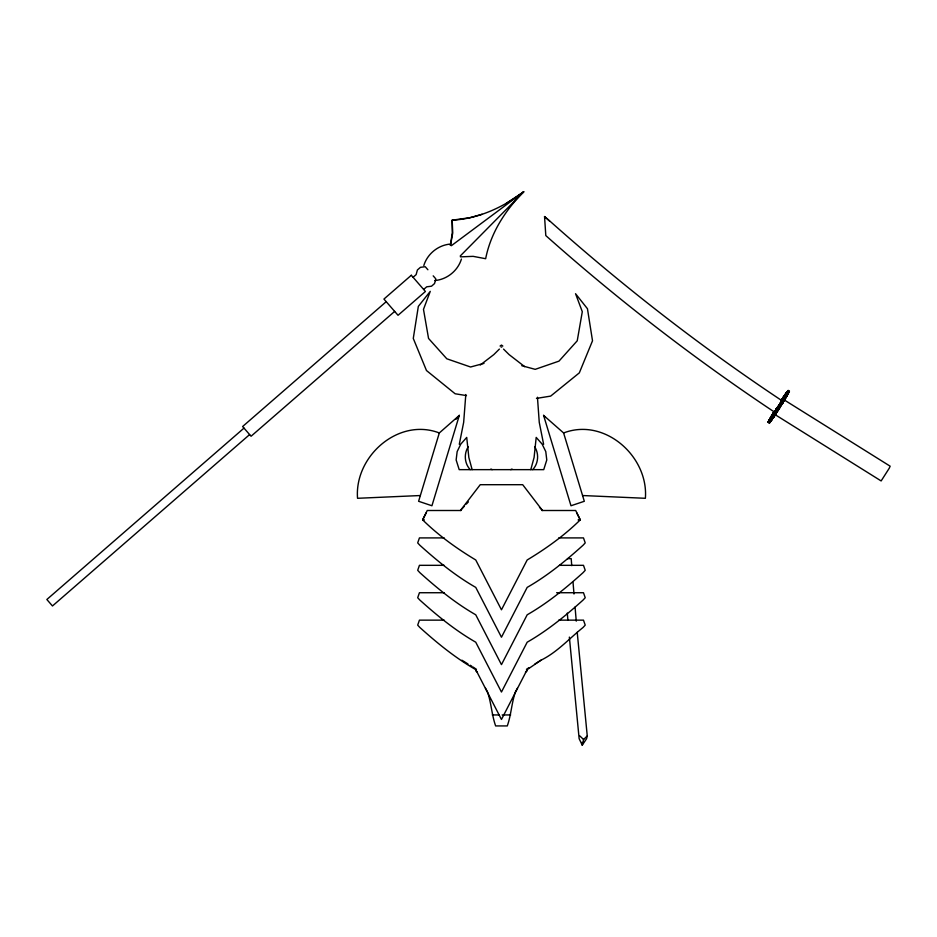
<?xml version="1.0" encoding="UTF-8"?>
<svg xmlns="http://www.w3.org/2000/svg" width="937" height="937" viewBox="0 0 937 937"><rect width="100%" height="100%" fill="white"/><g stroke="black" fill="none" stroke-linecap="round" stroke-linejoin="round"><path stroke-width="1.41" d="M517.447 688.168L515.35 692.092C511.614 702.996 511.18 714.954 507.28 725.929L495.638 725.929C491.738 714.954 491.304 702.996 487.568 692.092L485.471 688.168M465.806 394.524L463.663 422.329L459.294 444.302M779.01 407.63L779.256 408.415L778.085 407.677L778.331 406.108L781.727 401.938L779.197 405.85M450.404 245.424L452.278 232.868L452.161 220.172C478.292 218.836 502.982 207.37 523.678 191.839C505.371 210.134 490.648 233.032 485.659 258.717L473.138 256.351L460.418 256.867M577.215 632.323L587.253 735.908L583.575 739.539L582.252 745.161L579.148 738.719L569.356 637.101M587.253 735.908L586.585 738.719L582.252 745.161A1815.274 121.47 90 0 1 581.947 742.385M450.474 245.435L452.747 232.903L452.161 220.172L469.905 217.724L482.075 214.28M530.787 469.648L534.09 457.479L536.198 437.415L542.136 444.115L545.779 451.611L546.775 459.962L543.729 469.648L459.2 469.648L456.143 459.962L457.151 451.611L460.781 444.115L466.72 437.415L468.84 457.479L472.131 469.648M439.312 432.964L418.605 501.283L431.934 505.757L459.329 415.372L439.312 432.964C398.506 417.199 354.256 456.331 357.536 498.297L420.35 495.532M769.113 420.994L770.413 419.272M769.359 420.326L777.323 407.665M770.062 418.335L771.701 415.618M769.933 419.963L777.956 406.67L768.762 421.17L769.406 420.561M770.062 418.71L770.846 417.539L768.352 422.259M771.947 415.36L774.337 411.495M771.338 418.007L771.772 417.07L770.413 419.144M773.529 412.538L771.819 415.688M770.952 420.081L771.174 419.331M772.873 418.253L771.936 419.366L774.969 414.377L770.706 420.854L774.349 416.051M771.186 419.647L770.636 420.362L771.057 419.659C769.3 418.125 768.457 421.591 770.296 418.101M770.835 420.912L772.018 418.382M771.947 417.117C775.414 411.156 769.546 421.439 770.882 418.452L777.464 407.548L770.003 419.553L778.015 406.564L768.223 421.779L769.406 419.788M772.556 417.059L772.908 416.59L772.556 417.328M774.138 413.791L772.065 416.93L773.529 414.681M781.142 400.591L782.383 398.576M782.02 401.352L782.383 400.731M782.629 400.462L786.096 394.29M785.745 393.856L784.386 395.941L784.819 394.992M782.5 400.404L781.142 402.746L784.21 397.639M785.265 395.484L786.506 393.47L784.456 397.241L785.616 395.168M779.607 408.11L778.776 409.246L782.91 402.687L779.818 406.74M784.339 395.566L787.103 391.643L785.745 393.727M780.228 403.215L786.389 393.657M786.506 393.235L787.982 390.553M783.8 401.212L785.382 398.377M785.604 397.792L783.683 401.27M786.916 395.964L786.928 395.051M788.567 392.533L789.165 391.291M423.817 265.534C427.319 253.915 438.176 245.107 450.299 244.077M461.414 259.069C457.9 270.688 447.054 279.495 434.932 280.526M778.53 408.649L777.089 411.788L775.918 411.038L784.21 397.768M541.844 510.501L575.681 510.501L580.261 519.871C564.484 535.39 546.365 548.426 527.18 559.975L501.459 609.811L475.75 559.975C456.553 548.426 438.434 535.39 422.657 519.871L427.237 510.501L461.074 510.501M468.301 446.703C463.71 453.695 464.459 463.557 470.222 469.648M779.49 406.869L778.319 406.119L774.477 413.428L775.66 411.448M778.893 408.099L775.649 414.177L776.843 412.186M426.218 512.808L422.657 519.871L424.356 519.894M769.535 422.165L770.401 421.006M774.829 414.377L769.535 422.997M781.552 399.923L781.048 400.45M771.889 419.097L771.128 420.701L772.018 419.026M774.712 415.431L773.002 418.183M785.311 394.723L786.623 392.509M785.756 394.301L787.103 392.884L785.862 394.899M775.297 414.576L773.119 417.855M784.995 399.314L783.683 401.528M774.829 415.103L777.722 409.996M777.663 407.314L773.903 414.107L782.254 400.931L783.555 401.598M775.075 414.845L777.593 410.312M769.113 420.924L770.706 418.347M782.032 399.197L784.21 396.011L781.189 400.567M769.535 422.81L770.589 421.181M771.128 420.42L770.237 422.095L774.864 414.505M778.319 407.419L775.789 411.507M779.256 405.979L778.202 407.607M785.499 395.355L778.694 405.616M781.2 405.323L782.008 404.081M785.745 397.534L786.799 395.906M786.682 396.093L785.511 398.061M775.508 414.06C776.984 411.167 773.704 419.952 772.17 416.649L777.909 406.752M781.833 400.064L783.988 396.351L785.159 397.101M772.17 416.649L777.581 407.408M781.282 400.977L783.988 396.351M776.726 411.612L773.119 417.726M769.289 419.987L778.085 406.541M770.589 418.312L769.195 420.795M770.659 418.886L771.701 417.375M770.636 420.092L771.245 419.085M780.123 404.409L781.423 404.96L776.504 412.807L776.96 411.858M787.677 393.704L787.876 393.153M787.595 394.536L788.286 393.317L787.923 393.821M781.048 401.598L788.099 390.588M782.629 398.319L784.21 395.882M769.101 420.584C766.56 425.843 769.441 417.75 771.186 420.268M785.065 394.7L786.272 393.072L785.862 393.528M769.289 420.631L770.296 419.343M769.652 420.174L770.413 419.015M785.019 394.852L784.339 395.941M785.616 393.927L783.988 396.128M786.506 392.826L785.745 393.985M786.752 392.568L787.267 391.959M787.057 392.416L788.286 390.401L786.284 393.282M786.752 393.212L787.982 391.197L787.174 392.099M780.498 403.952L780.849 403.332L776.902 409.692M770.284 421.334L769.043 423.348L770.355 421.779M771.385 419.495L770.706 420.467M770.917 420.854L772.275 419.038M771.713 419.823L772.873 418.125M772.322 418.898L773.002 417.797M787.42 394.196L787.677 393.575M784.831 399.162L786.869 396.105L785.85 397.663M787.923 393.95L789.458 391.139L788.486 392.205M777.089 411.917L779.256 408.673M783.555 401.469L782.325 403.484L783.683 401.411M787.045 395.648L788.099 393.821M787.607 394.067L786.436 393.329L781.118 401.727L786.143 393.47L780.978 401.809L785.311 394.5L786.916 394.723M784.41 398.928L786.846 395.086M771.467 415.864L774.337 411.167M786.272 393.716L787.103 391.935L786.752 392.439M771.819 417.059L770.542 419.073L770.835 418.511M786.623 393.528L787.092 392.591L786.752 393.083M772.17 416.871L771.409 417.937M773.306 414.927L775.016 412.409L773.657 414.365M775.438 411.683L776.96 409.364M778.436 407.372L777.956 408.005M784.691 397.136L782.09 401.294M785.511 396.691L786.237 395.765M770.647 420.76L771.057 420.034M770.706 421.24L771.467 420.209M771.245 420.326L771.947 419.214M787.806 393.891C787.08 394.957 790.816 389.569 787.806 393.634M786.565 396.14L787.267 395.039M788.158 393.716L787.56 394.524M770.905 420.42L773.939 415.618L770.905 420.42L769.699 419.706M781.118 401.692L786.436 393.329M771.819 415.559L770.764 417.223L772.018 418.066M781.06 401.903L787.303 392.099M784.339 397.44L784.691 396.773M787.455 394.172L788.228 393.025M787.806 394.278L787.127 395.32M772.662 417.387L774.149 415.103M785.85 397.101L787.326 394.817L783.683 400.404M772.638 417.433L774.829 414.084M782.629 398.19L784.796 395.004M771.947 415.232L774.454 411.694M769.652 419.401L770.296 418.23M769.582 419.717L770.893 418.16L772.018 419.237M785.616 395.297L784.433 397.159M768.879 421.193L768.27 422.107M788.45 392.544L789.282 391.338M770.917 419.94L771.385 419.167M787.162 395.332L783.543 400.837M785.382 398.518L782.126 403.144M779.783 403.917L785.311 395.672L786.506 396.468L784.913 398.775M781.845 403.753L783.262 402.032M775.977 409.492L777.499 407.302M774.63 411.484L772.287 414.74M776.269 409.141L780.24 404.222M779.069 405.03L783.988 398.014L785.089 398.939M781.891 403.437L785.159 398.752M532.708 469.648C538.459 463.557 539.208 453.695 534.617 446.703M780.509 405.627L783.437 401.668M776.281 408.942L777.862 406.857L778.085 407.677M779.092 405.1L782.254 400.931M558.757 620.142L583.482 620.142L585.227 625.131L583.142 627.403C569.321 638.448 557.175 652.281 540.989 660.21L534.945 663.97M773.177 413.346L772.346 414.529M779.256 405.791L779.197 406.037M780.427 406.529L780.369 406.775M455.979 419.296L459.329 415.372M499.374 349.091L493.799 354.619L480.283 364.997M464.401 506.203L460.442 510.501L480.236 484.698L522.694 484.698L542.476 510.501L539.501 507.28M466.38 504.047L468.359 501.904M460.243 255.988L523.678 191.839L506.343 203.317M413.076 277.293L416.122 274.646L417.398 269.973L420.444 267.326L425.246 266.717L427.893 269.762M386.208 301.691L242.613 426.522L251.069 436.244L394.664 311.412M243.995 428.115L46.85 599.504L52.472 605.97L249.617 434.581M423.665 289.463L426.698 286.816L431.512 286.207L434.545 283.56L435.834 278.886L433.187 275.841M525.481 672.204L527.168 670.787L526.512 669.299L528.831 667.753M451.329 245.728L523.678 191.839M500.077 346.034L501.459 345.085L502.841 346.034M540.989 660.21L527.18 669.615L501.459 719.464L475.75 669.615C455.183 657.821 437.122 643.016 419.776 627.403L417.691 625.131L419.436 620.142L444.161 620.142M510.747 469.648L512.047 469.05M563.605 432.964L584.313 501.283L570.984 505.757L543.589 415.372L563.605 432.964C604.424 417.199 648.662 456.331 645.382 498.297L582.568 495.532M484.019 363.369L470.573 366.999L446.808 358.789L428.549 338.444L423.489 309.362L430.259 291.36L418.335 306.387L413.276 338.444L426.476 370.525L455.124 393.763L466.474 395.59M536.479 398.401L550.663 396.105L579.324 372.867L592.512 340.787L587.452 308.73L575.541 293.703L582.299 311.705L577.239 340.787L558.979 361.132L535.214 369.342L521.78 365.711M578.562 519.894L580.261 519.871L576.7 512.808M578.117 519.918L580.214 519.906M501.061 347.053L501.857 347.053M444.161 537.908L419.436 537.908L417.691 542.898L419.776 545.17C437.122 560.783 455.183 575.587 475.75 587.394L501.459 637.23L527.18 587.394C547.735 575.587 565.796 560.783 583.142 545.17L585.227 542.898L583.482 537.908L558.757 537.908M567.482 558.639L571.195 558.639L571.746 565.632M444.161 565.327L419.436 565.327L417.691 570.305L419.776 572.589C437.122 588.19 455.183 602.995 475.75 614.801L501.459 664.638L527.18 614.801C547.735 602.995 565.796 588.19 583.142 572.589L585.227 570.305L583.482 565.327L559.459 565.327M444.161 592.734L419.436 592.734L417.691 597.724L419.776 599.996C437.122 615.597 455.183 630.402 475.75 642.208L501.459 692.045L527.18 642.208C547.735 630.402 565.796 615.597 583.142 599.996L585.227 597.724L583.482 592.734L556.625 592.734M492.288 714.943L499.339 714.943M502.162 714.943L510.63 714.943M490.871 469.05L492.183 469.648M467.973 663.97L461.929 660.21M470.187 665.247L471.779 666.195M783.742 399.63L890.15 466.193L889.248 468.231L881.143 480.939L774.7 414.4M782.254 398.893L783.437 399.642M778.249 406.201L779.432 406.986M472.939 666.98L476.406 669.299L475.75 670.787L477.437 672.204M781.821 400.603C700.255 346.339 622.754 286.054 549.632 220.874L544.549 216.552L545.803 235.585A2068.006 2062.185 0 0 0 775.52 412.784M524.697 366.66L509.119 354.619L503.544 349.091M544.549 216.552L549.632 221.155M543.589 415.372L545.322 417.398M579.816 735.908L583.575 739.539M543.624 444.302L539.255 422.329L537.451 397.229M575.06 607.012L576.255 621.137M567.307 613.079L567.904 620.165M573.046 582.427L573.994 594.011M786.084 396.468L784.574 398.869L786.084 396.456M411.32 275.267L383.936 299.067L398.038 315.289L425.421 291.489L411.32 275.267"/></g></svg>
